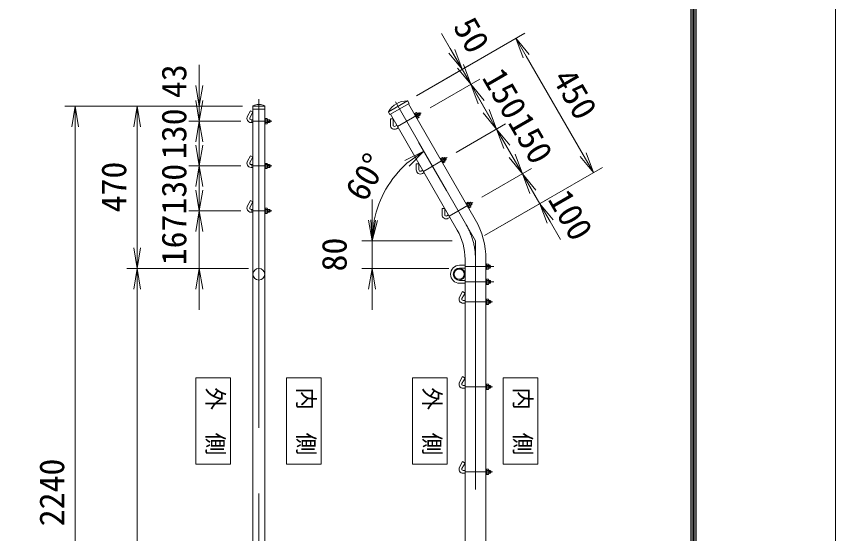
# Model space of a CAD drawing. Units: millimetres, scale not verified. Extents: x -6300 to 6300, y -4455 to 4455.
# Drawn here: x 3923 to 6300, y -18 to 1482 of the extents above; entities that cross this region are included whole.
import ezdxf
from ezdxf.enums import TextEntityAlignment as Align

# ---------------------------------------------------------------- set-up
doc = ezdxf.new("R2010")
doc.units = ezdxf.units.MM
doc.header["$LTSCALE"] = 30
doc.linetypes.add('USER1', pattern=[50.8, 31.75, -6.35, 6.35, -6.35])
for name, color, linetype, lineweight in [('0-0_D-STR1', 1, 'Continuous', 18), ('0-1_D-STR3', 3, 'Continuous', 13), ('0-2_D-BMK', 2, 'USER1', 13), ('0-6_D-STR-DIM', 7, 'Continuous', 9), ('0-7_0', 7, 'Continuous', 9), ('0-8_D-STR-TXT', 7, 'Continuous', 9), ('0-A_D-TTL', 7, 'Continuous', 9)]:
    doc.layers.add(name, color=color, linetype=linetype, lineweight=lineweight)
doc.styles.add('ＭＳ ゴシック', font='')
doc.styles.get('ＭＳ ゴシック').set_extended_font_data('MS Gothic')

# ---------------------------------------------------------------- blocks, each defined once
blk = doc.blocks.new('_Open')
at = {"layer": '0-7_0'}
blk.add_line((-30, 5), (0, 0), dxfattribs=at)
blk.add_lwpolyline([(-30, -5), (0, 0), (-30, 0)], dxfattribs=at)

msp = doc.modelspace()

# ---------------------------------------------------------------- linework, layer by layer
at = {"layer": '0-0_D-STR1'}
for p, q in [((5057.45, 1236.55), (5002.43, 1204.78)), ((4608.77, 1221.28), (4608.77, 1212.95)), ((4608.77, 1220.95), (4643.77, 1220.95)), ((4608.77, 1212.95), (4643.77, 1212.95)), ((4609.27, -1002.05), (4609.27, 1212.95)), ((4643.27, -783.05), (4643.27, 1212.95)), ((4643.77, 1221.28), (4643.77, 1212.95)), ((5062.24, 1228.92), (5006.64, 1196.82)), ((5058.21, 1235.9), (5062.24, 1228.92)), ((5254.34, 892.49), (5060.64, 1227.99)), ((5002.61, 1203.8), (5006.64, 1196.82)), ((5008.24, 1197.74), (5201.95, 862.24))]:
    msp.add_line(p, q, dxfattribs=at)
msp.add_lwpolyline([(5224.69, 777.36), (5224.69, -1399.05), (5285.19, -1399.05), (5285.19, 777.36)], dxfattribs=at)
for centre, radius in [((4626.27, 733.95), 17), ((5207.69, 733.95), 17), ((5207.69, 733.95), 14.7)]:
    msp.add_circle(centre, radius, dxfattribs=at)
for centre, radius, start, end in [((5056.03, 1175.48), 61.17, 89.14927, 150.85073), ((5056.91, 1235.15), 1.5, 30, 89.14927), ((4609.77, 1221.28), 1, 122.29827, 180), ((4626.27, 1190.73), 35.72, 61.52136, 118.47864), ((4642.77, 1221.28), 1, 0, 57.70173), ((5003.91, 1204.55), 1.5, 150.85073, 210), ((5054.94, 777.36), 230.25, 0, 30), ((5054.94, 777.36), 169.75, 0, 30)]:
    msp.add_arc(centre, radius, start, end, dxfattribs=at)
at = {"layer": '0-1_D-STR3'}
for p, q in [((4602.34, 1207.54), (4593.34, 1191.95)), ((4609.27, 1203.54), (4600.27, 1187.95)), ((4609.27, 1203.54), (4602.34, 1207.54)), ((5077.14, 1199.42), (5078.52, 1200.22)), ((5078.52, 1200.22), (5086.52, 1186.36)), ((5078.77, 1199.78), (5083.8, 1202.68)), ((5078.77, 1199.78), (5086.27, 1186.79)), ((5085.67, 1199.43), (5080.65, 1196.53)), ((5089.42, 1192.94), (5084.4, 1190.04)), ((5085.19, 1201.66), (5090.98, 1191.65)), ((5086.15, 1200), (5090.19, 1202.33)), ((5086.27, 1186.79), (5091.3, 1189.69)), ((5086.5, 1199.39), (5091.15, 1202.08)), ((5089.8, 1193.68), (5094.45, 1196.36)), ((5090.15, 1193.07), (5094.19, 1195.4)), ((5090.19, 1202.33), (5094.19, 1195.4)), ((5091.83, 1201.89), (5090.19, 1202.33)), ((5091.83, 1201.89), (5094.63, 1197.04)), ((5091.83, 1201.89), (5094.63, 1197.04)), ((5094.19, 1195.4), (5094.63, 1197.04)), ((4603.74, 1181.95), (4609.27, 1181.95)), ((4603.74, 1173.95), (4609.27, 1173.95)), ((4643.27, 1185.95), (4644.87, 1185.95)), ((4644.87, 1185.95), (4644.87, 1169.95)), ((4644.87, 1185.45), (4644.87, 1170.45)), ((4644.87, 1185.45), (4650.67, 1185.45)), ((4644.87, 1185.45), (4644.87, 1170.45)), ((4650.67, 1181.7), (4644.87, 1181.7)), ((4650.67, 1174.2), (4644.87, 1174.2)), ((4644.87, 1170.45), (4650.67, 1170.45)), ((4651.37, 1183.87), (4651.37, 1172.31)), ((4651.37, 1181.95), (4657.54, 1181.95)), ((4651.37, 1181.25), (4658.24, 1181.25)), ((4651.37, 1174.65), (4658.24, 1174.65)), ((4651.37, 1173.95), (4657.54, 1173.95)), ((4657.54, 1181.95), (4657.54, 1173.95)), ((4658.74, 1180.75), (4657.54, 1181.95)), ((4657.54, 1173.95), (4658.74, 1175.15)), ((4658.74, 1180.75), (4658.74, 1175.15)), ((4658.74, 1180.75), (4658.74, 1175.15)), ((5007.95, 1184.4), (5007.95, 1166.4)), ((5015.95, 1184.4), (5007.95, 1184.4)), ((5015.95, 1184.4), (5015.95, 1166.4)), ((5021.95, 1162.93), (5026.74, 1165.7)), ((5025.95, 1156), (5030.74, 1158.77)), ((4602.34, 1077.54), (4593.34, 1061.95)), ((4609.27, 1073.54), (4600.27, 1057.95)), ((4609.27, 1073.54), (4602.34, 1077.54)), ((5152.14, 1069.51), (5153.52, 1070.31)), ((5153.52, 1070.31), (5161.52, 1056.45)), ((5153.77, 1069.88), (5158.8, 1072.78)), ((5153.77, 1069.88), (5161.27, 1056.89)), ((5160.19, 1071.76), (5165.98, 1061.74)), ((5161.15, 1070.1), (5165.19, 1072.43)), ((5161.5, 1069.49), (5166.15, 1072.17)), ((5165.19, 1072.43), (5169.19, 1065.5)), ((5166.83, 1071.99), (5165.19, 1072.43)), ((5166.83, 1071.99), (5169.63, 1067.14)), ((5166.83, 1071.99), (5169.63, 1067.14)), ((4603.74, 1051.95), (4609.27, 1051.95)), ((4643.27, 1055.95), (4644.87, 1055.95)), ((4644.87, 1055.95), (4644.87, 1039.95)), ((4644.87, 1055.45), (4644.87, 1040.45)), ((4644.87, 1055.45), (4650.67, 1055.45)), ((4644.87, 1055.45), (4644.87, 1040.45)), ((4650.67, 1051.7), (4644.87, 1051.7)), ((4651.37, 1053.87), (4651.37, 1042.31)), ((4651.37, 1051.95), (4657.54, 1051.95)), ((4651.37, 1051.25), (4658.24, 1051.25)), ((4657.54, 1051.95), (4657.54, 1043.95)), ((4658.74, 1050.75), (4657.54, 1051.95)), ((4658.74, 1050.75), (4658.74, 1045.15)), ((4658.74, 1050.75), (4658.74, 1045.15)), ((5082.95, 1054.49), (5082.95, 1036.49)), ((5090.95, 1054.49), (5082.95, 1054.49)), ((5090.95, 1054.49), (5090.95, 1036.49)), ((5160.67, 1069.53), (5155.65, 1066.63)), ((5164.42, 1063.04), (5159.4, 1060.14)), ((5161.27, 1056.89), (5166.3, 1059.79)), ((5164.8, 1063.78), (5169.45, 1066.46)), ((5165.15, 1063.17), (5169.19, 1065.5)), ((5169.19, 1065.5), (5169.63, 1067.14)), ((4603.74, 1043.95), (4609.27, 1043.95)), ((4650.67, 1044.2), (4644.87, 1044.2)), ((4644.87, 1040.45), (4650.67, 1040.45)), ((4651.37, 1044.65), (4658.24, 1044.65)), ((4651.37, 1043.95), (4657.54, 1043.95)), ((4657.54, 1043.95), (4658.74, 1045.15)), ((5096.95, 1033.03), (5101.74, 1035.8)), ((5100.95, 1026.1), (5105.74, 1028.87)), ((4602.34, 947.54), (4593.34, 931.95)), ((4609.27, 943.54), (4600.27, 927.95)), ((4609.27, 943.54), (4602.34, 947.54)), ((5227.14, 939.61), (5228.52, 940.41)), ((5228.52, 940.41), (5236.52, 926.55)), ((5228.77, 939.97), (5233.8, 942.87)), ((5228.77, 939.97), (5236.27, 926.98)), ((5235.67, 939.63), (5230.65, 936.73)), ((5239.42, 933.13), (5234.4, 930.23)), ((5235.19, 941.86), (5240.98, 931.84)), ((5236.15, 940.19), (5240.19, 942.53)), ((5236.27, 926.98), (5241.3, 929.88)), ((5236.5, 939.59), (5241.15, 942.27)), ((5239.8, 933.87), (5244.45, 936.55)), ((5240.15, 933.27), (5244.19, 935.6)), ((5240.19, 942.53), (5244.19, 935.6)), ((5241.83, 942.09), (5240.19, 942.53)), ((5241.83, 942.09), (5244.63, 937.24)), ((5241.83, 942.09), (5244.63, 937.24)), ((5244.19, 935.6), (5244.63, 937.24)), ((4603.74, 921.95), (4609.27, 921.95)), ((4603.74, 913.95), (4609.27, 913.95)), ((4643.27, 925.95), (4644.87, 925.95)), ((4644.87, 925.95), (4644.87, 909.95)), ((4644.87, 925.45), (4644.87, 910.45)), ((4644.87, 925.45), (4650.67, 925.45)), ((4644.87, 925.45), (4644.87, 910.45)), ((4650.67, 921.7), (4644.87, 921.7)), ((4650.67, 914.2), (4644.87, 914.2)), ((4644.87, 910.45), (4650.67, 910.45)), ((4651.37, 923.87), (4651.37, 912.31)), ((4651.37, 921.95), (4657.54, 921.95)), ((4651.37, 921.25), (4658.24, 921.25)), ((4651.37, 914.65), (4658.24, 914.65)), ((4651.37, 913.95), (4657.54, 913.95)), ((4657.54, 921.95), (4657.54, 913.95)), ((4658.74, 920.75), (4657.54, 921.95)), ((4657.54, 913.95), (4658.74, 915.15)), ((4658.74, 920.75), (4658.74, 915.15)), ((4658.74, 920.75), (4658.74, 915.15)), ((5157.95, 924.59), (5157.95, 906.59)), ((5165.95, 924.59), (5157.95, 924.59)), ((5165.95, 924.59), (5165.95, 906.59)), ((5171.95, 903.13), (5176.74, 905.89)), ((5175.95, 896.2), (5180.74, 898.97)), ((5285.19, 763.95), (5286.79, 763.95)), ((5286.79, 763.95), (5286.79, 747.95)), ((5286.79, 763.45), (5292.59, 763.45)), ((5286.79, 763.45), (5286.79, 748.45)), ((5293.29, 761.87), (5293.29, 750.31)), ((5208.69, 759.95), (5224.69, 759.95)), ((5208.69, 751.95), (5224.69, 751.95)), ((5292.59, 759.7), (5286.79, 759.7)), ((5292.59, 752.2), (5286.79, 752.2)), ((5286.79, 748.45), (5292.59, 748.45)), ((5293.29, 759.95), (5297.49, 759.95)), ((5293.29, 759.25), (5298.19, 759.25)), ((5293.29, 752.65), (5298.19, 752.65)), ((5293.29, 751.95), (5297.49, 751.95)), ((5297.49, 751.95), (5298.69, 753.15)), ((5298.69, 758.75), (5298.69, 753.15)), ((5208.69, 715.95), (5224.69, 715.95)), ((5285.19, 719.95), (5286.79, 719.95)), ((5286.79, 719.95), (5286.79, 703.95)), ((5292.59, 715.7), (5286.79, 715.7)), ((5293.29, 706.03), (5293.29, 717.6)), ((5293.29, 715.95), (5297.49, 715.95)), ((5293.29, 715.25), (5298.19, 715.25)), ((5298.69, 714.75), (5297.49, 715.95)), ((5297.49, 715.95), (5297.49, 707.95)), ((5298.69, 714.75), (5298.69, 709.15)), ((5208.69, 707.95), (5224.69, 707.95)), ((5292.59, 708.2), (5286.79, 708.2)), ((5286.79, 704.45), (5292.59, 704.45)), ((5293.29, 708.65), (5298.19, 708.65)), ((5293.29, 707.95), (5297.49, 707.95)), ((5297.49, 707.95), (5298.69, 709.15)), ((5217.76, 683.54), (5208.76, 667.95)), ((5224.69, 679.54), (5215.69, 663.95)), ((5224.69, 679.54), (5217.76, 683.54)), ((5219.15, 657.95), (5224.69, 657.95)), ((5219.15, 649.95), (5224.69, 649.95)), ((5285.19, 661.95), (5286.79, 661.95)), ((5286.79, 661.95), (5286.79, 645.95)), ((5286.79, 661.45), (5286.79, 646.45)), ((5286.79, 661.45), (5292.59, 661.45)), ((5292.59, 657.7), (5286.79, 657.7)), ((5292.59, 650.2), (5286.79, 650.2)), ((5286.79, 646.45), (5292.59, 646.45)), ((5293.29, 659.87), (5293.29, 648.31)), ((5293.29, 657.95), (5297.95, 657.95)), ((5293.29, 657.25), (5298.65, 657.25)), ((5293.29, 650.65), (5298.65, 650.65)), ((5293.29, 649.95), (5297.95, 649.95)), ((5297.95, 657.95), (5297.95, 649.95)), ((5299.15, 656.75), (5297.95, 657.95)), ((5297.95, 649.95), (5299.15, 651.15)), ((5299.15, 656.75), (5299.15, 651.15)), ((5299.15, 656.75), (5299.15, 651.15)), ((5217.76, 437.04), (5208.76, 421.45)), ((5224.69, 433.04), (5215.69, 417.45)), ((5224.69, 433.04), (5217.76, 437.04)), ((5219.15, 411.45), (5224.69, 411.45)), ((5285.19, 415.45), (5286.79, 415.45)), ((5286.79, 415.45), (5286.79, 399.45)), ((5286.79, 414.95), (5286.79, 399.95)), ((5286.79, 414.95), (5292.59, 414.95)), ((5292.59, 411.2), (5286.79, 411.2)), ((5293.29, 413.37), (5293.29, 401.81)), ((5293.29, 411.45), (5297.95, 411.45)), ((5293.29, 410.75), (5298.65, 410.75)), ((5293.29, 404.15), (5298.65, 404.15)), ((5297.95, 411.45), (5297.95, 403.45)), ((5299.15, 410.25), (5297.95, 411.45)), ((5297.95, 403.45), (5299.15, 404.65)), ((5299.15, 410.25), (5299.15, 404.65)), ((5299.15, 410.25), (5299.15, 404.65)), ((5219.15, 403.45), (5224.69, 403.45)), ((5292.59, 403.7), (5286.79, 403.7)), ((5286.79, 399.95), (5292.59, 399.95)), ((5293.29, 403.45), (5297.95, 403.45)), ((5217.76, 190.54), (5208.76, 174.95)), ((5224.69, 186.54), (5217.76, 190.54)), ((5224.69, 186.54), (5215.69, 170.95)), ((5285.19, 168.95), (5286.79, 168.95)), ((5286.79, 168.95), (5286.79, 152.95)), ((5286.79, 168.45), (5286.79, 153.45)), ((5286.79, 168.45), (5292.59, 168.45)), ((5293.29, 166.87), (5293.29, 155.31)), ((5219.15, 164.95), (5224.69, 164.95)), ((5219.15, 156.95), (5224.69, 156.95)), ((5292.59, 164.7), (5286.79, 164.7)), ((5292.59, 157.2), (5286.79, 157.2)), ((5286.79, 153.45), (5292.59, 153.45)), ((5293.29, 164.95), (5297.95, 164.95)), ((5293.29, 164.25), (5298.65, 164.25)), ((5293.29, 157.65), (5298.65, 157.65)), ((5293.29, 156.95), (5297.95, 156.95)), ((5297.95, 164.95), (5297.95, 156.95)), ((5299.15, 163.75), (5297.95, 164.95)), ((5297.95, 156.95), (5299.15, 158.15)), ((5299.15, 163.75), (5299.15, 158.15)), ((5299.15, 163.75), (5299.15, 158.15))]:
    msp.add_line(p, q, dxfattribs=at)
for points in [[(5077.14, 1199.42), (5085.14, 1185.56), (5086.52, 1186.36)], [(4643.27, 1185.95), (4643.27, 1169.95), (4644.87, 1169.95)], [(4643.27, 1055.95), (4643.27, 1039.95), (4644.87, 1039.95)], [(5152.14, 1069.51), (5160.14, 1055.65), (5161.52, 1056.45)], [(5227.14, 939.61), (5235.14, 925.75), (5236.52, 926.55)], [(4643.27, 925.95), (4643.27, 909.95), (4644.87, 909.95)], [(5285.19, 763.95), (5285.19, 747.95), (5286.79, 747.95)], [(5298.69, 758.75), (5297.49, 759.95), (5297.49, 751.95)], [(5285.19, 719.95), (5285.19, 703.95), (5286.79, 703.95)], [(5286.79, 704.45), (5286.79, 719.45), (5292.59, 719.45)], [(5285.19, 661.95), (5285.19, 645.95), (5286.79, 645.95)], [(5285.19, 415.45), (5285.19, 399.45), (5286.79, 399.45)], [(5285.19, 168.95), (5285.19, 152.95), (5286.79, 152.95)]]:
    msp.add_lwpolyline(points, dxfattribs=at)
for centre, radius, start, end in [((4603.74, 1185.95), 12, 150, 270), ((5082.92, 1200.01), 2.81, 348.21899, 71.78101), ((5079.15, 1191.34), 10.39, 8.85295, 51.14705), ((5088.49, 1190.24), 2.86, 349.0514, 70.9486), ((4603.74, 1185.95), 4, 150, 270), ((4648.57, 1183.58), 2.81, 318.21899, 41.78101), ((4640.98, 1177.95), 10.39, 338.85295, 21.14705), ((4648.51, 1172.33), 2.86, 319.0514, 40.9486), ((5019.95, 1166.4), 12, 180, 300), ((5019.95, 1166.4), 4, 180, 300), ((5157.92, 1070.11), 2.81, 348.21899, 71.78101), ((4603.74, 1055.95), 12, 150, 270), ((4603.74, 1055.95), 4, 150, 270), ((4648.57, 1053.58), 2.81, 318.21899, 41.78101), ((4640.98, 1047.95), 10.39, 338.85295, 21.14705), ((5154.15, 1061.44), 10.39, 8.85295, 51.14705), ((5163.49, 1060.33), 2.86, 349.0514, 70.9486), ((4648.51, 1042.33), 2.86, 319.0514, 40.9486), ((5094.95, 1036.49), 12, 180, 300), ((5094.95, 1036.49), 4, 180, 300), ((4603.74, 925.95), 12, 150, 270), ((4603.74, 925.95), 4, 150, 270), ((5232.92, 940.2), 2.81, 348.21899, 71.78101), ((5229.15, 931.53), 10.39, 8.85295, 51.14705), ((5238.49, 930.43), 2.86, 349.0514, 70.9486), ((4648.57, 923.58), 2.81, 318.21899, 41.78101), ((4640.98, 917.95), 10.39, 338.85295, 21.14705), ((4648.51, 912.33), 2.86, 319.0514, 40.9486), ((5169.95, 906.59), 12, 180, 300), ((5169.95, 906.59), 4, 180, 300), ((5290.49, 761.58), 2.81, 318.21899, 41.78101), ((5208.69, 733.95), 26, 90, 270), ((5208.69, 733.95), 18, 90, 270), ((5282.9, 755.95), 10.39, 338.85295, 21.14705), ((5290.43, 750.33), 2.86, 319.0514, 40.9486), ((5290.43, 717.58), 2.86, 319.0514, 40.9486), ((5282.9, 711.95), 10.39, 338.85295, 21.14705), ((5290.49, 706.33), 2.81, 318.21899, 41.78101), ((5219.15, 661.95), 12, 150, 270), ((5219.15, 661.95), 4, 150, 270), ((5290.49, 659.58), 2.81, 318.21899, 41.78101), ((5282.9, 653.95), 10.39, 338.85295, 21.14705), ((5290.43, 648.33), 2.86, 319.0514, 40.9486), ((5219.15, 415.45), 12, 150, 270), ((5219.15, 415.45), 4, 150, 270), ((5290.49, 413.08), 2.81, 318.21899, 41.78101), ((5282.9, 407.45), 10.39, 338.85295, 21.14705), ((5290.43, 401.83), 2.86, 319.0514, 40.9486), ((5219.15, 168.95), 12, 150, 270), ((5219.15, 168.95), 4, 150, 270), ((5290.49, 166.58), 2.81, 318.21899, 41.78101), ((5282.9, 160.95), 10.39, 338.85295, 21.14705), ((5290.43, 155.33), 2.86, 319.0514, 40.9486)]:
    msp.add_arc(centre, radius, start, end, dxfattribs=at)
at = {"layer": '0-2_D-BMK'}
for p, q in [((4626.27, 1241.45), (4626.27, -1034.05)), ((5028.74, 1162.24), (5097.47, 1201.91)), ((4603.74, 1177.95), (4663.62, 1177.95)), ((5103.74, 1032.33), (5172.47, 1072.01)), ((4603.74, 1047.95), (4663.62, 1047.95)), ((5178.74, 902.43), (5247.47, 942.11)), ((4603.74, 917.95), (4663.62, 917.95)), ((5224.69, 755.95), (5308.28, 755.95)), ((5224.69, 711.95), (5308.28, 711.95)), ((5224.69, 653.95), (5304.04, 653.95)), ((5224.69, 407.45), (5304.04, 407.45)), ((5224.69, 160.95), (5304.04, 160.95))]:
    msp.add_line(p, q, dxfattribs=at)
msp.add_lwpolyline([(5254.94, -1414.05), (5254.94, 830.95), (5022.44, 1233.65)], dxfattribs=at)
msp.add_arc((5054.94, 777.36), 200, 0, 30, dxfattribs=at)
at = {"layer": '0-6_D-STR-DIM'}
for p, q in [((5083.43, 1251.55), (5398.22, 1433.29)), ((5186.35, 1380.25), (5156.35, 1432.21)), ((5211.35, 1336.95), (5181.35, 1388.91)), ((5567.24, 1080.54), (5402.24, 1366.33)), ((4453.31, 1280.95), (4453.31, 1340.95)), ((5083.43, 1251.55), (5242.33, 1343.29)), ((5241.35, 1284.99), (5216.35, 1328.29)), ((4453.31, 1237.95), (4453.31, 1297.95)), ((5123.45, 1216.91), (5267.33, 1299.99)), ((5123.45, 1216.91), (5267.33, 1299.99)), ((5316.35, 1155.08), (5241.35, 1284.99)), ((5286.35, 1207.04), (5256.35, 1259.01)), ((4578.77, 1220.95), (4063.31, 1220.95)), ((4578.77, 1220.95), (4243.31, 1220.95)), ((4578.77, 1220.95), (4423.31, 1220.95)), ((4453.31, 1220.95), (4453.31, 1177.95)), ((5271.35, 1233.03), (5301.35, 1181.06)), ((4573.74, 1177.95), (4423.31, 1177.95)), ((4573.74, 1177.95), (4423.31, 1177.95)), ((4453.31, 1177.95), (4453.31, 1047.95)), ((4453.31, 1107.95), (4453.31, 1167.95)), ((5198.45, 1087.01), (5342.33, 1170.08)), ((5198.45, 1087.01), (5342.33, 1170.08)), ((4093.31, 1160.95), (4093.31, -959.05)), ((4273.31, 810.95), (4273.31, 1160.95)), ((5391.35, 1025.18), (5316.35, 1155.08)), ((4453.31, 1117.95), (4453.31, 1057.95)), ((5361.35, 1077.14), (5331.35, 1129.1)), ((5170.54, 977.13), (5089.94, 1116.74)), ((5346.35, 1103.12), (5376.35, 1051.16)), ((4573.74, 1047.95), (4423.31, 1047.95)), ((4573.74, 1047.95), (4423.31, 1047.95)), ((4453.31, 1047.95), (4453.31, 917.95)), ((4453.31, 977.95), (4453.31, 1037.95)), ((5273.45, 957.11), (5417.33, 1040.18)), ((5273.45, 957.11), (5417.33, 1040.18)), ((5280.92, 845.95), (5623.22, 1043.58)), ((5441.35, 938.58), (5391.35, 1025.18)), ((4453.31, 987.95), (4453.31, 927.95)), ((4954.94, 890.95), (4954.94, 950.95)), ((5280.92, 845.95), (5467.33, 953.58)), ((5421.35, 973.22), (5451.35, 921.26)), ((4573.74, 917.95), (4423.31, 917.95)), ((4573.74, 917.95), (4423.31, 917.95)), ((4453.31, 917.95), (4453.31, 750.95)), ((5471.35, 886.62), (5501.35, 834.65)), ((4453.31, 857.95), (4453.31, 797.95)), ((5187.74, 830.95), (4924.94, 830.95)), ((4971.26, 830.95), (4924.94, 830.95)), ((4954.94, 750.95), (4954.94, 830.95)), ((4596.27, 750.95), (4243.31, 750.95)), ((4596.27, 750.95), (4243.31, 750.95)), ((4596.27, 750.95), (4423.31, 750.95)), ((5177.69, 750.95), (4924.94, 750.95)), ((4273.31, -959.05), (4273.31, 690.95)), ((4453.31, 690.95), (4453.31, 630.95)), ((4954.94, 690.95), (4954.94, 630.95))]:
    msp.add_line(p, q, dxfattribs=at)
msp.add_arc((5254.94, 830.95), 300, 131.47834, 168.52166, dxfattribs=at)
at = {"layer": '0-8_D-STR-TXT'}
for points in [[(4443.76, 183.54), (4543.76, 183.54), (4543.76, 433.54), (4443.76, 433.54)], [(4806.78, 183.54), (4706.78, 183.54), (4706.78, 433.54), (4806.78, 433.54)], [(5072.43, 183.54), (5172.43, 183.54), (5172.43, 433.54), (5072.43, 433.54)], [(5435.45, 183.54), (5335.45, 183.54), (5335.45, 433.54), (5435.45, 433.54)]]:
    msp.add_lwpolyline(points, close=True, dxfattribs=at)
at = {"layer": '0-A_D-TTL', "color": 2, "lineweight": 18}
msp.add_lwpolyline([(-6300, 4455), (6300, 4455), (6300, -4455), (-6300, -4455)], close=True, dxfattribs=at)
at = {"layer": '0-A_D-TTL'}
for points in [[(-5895, 4125), (5895, 4125), (5895, -4125), (-5895, -4125)], [(-5891.25, 4121.25), (5891.25, 4121.25), (5891.25, -4121.25), (-5891.25, -4121.25)], [(-5887.5, 4117.5), (5887.5, 4117.5), (5887.5, -4117.5), (-5887.5, -4117.5)], [(-5883.75, 4113.75), (5883.75, 4113.75), (5883.75, -4113.75), (-5883.75, -4113.75)], [(-5880, 4110), (5880, 4110), (5880, -4110), (-5880, -4110)]]:
    msp.add_lwpolyline(points, close=True, dxfattribs=at)

# ---------------------------------------------------------------- block references
at = {"layer": '0-6_D-STR-DIM', "xscale": 2, "yscale": 2}
for p, rotation in [((5372.24, 1418.29), 120), ((5216.35, 1328.29), 300), ((5241.35, 1284.99), 300), ((5241.35, 1284.99), 120), ((4453.31, 1220.95), 270), ((4453.31, 1177.95), 270), ((4093.31, 1220.95), 90), ((4273.31, 1220.95), 90), ((5316.35, 1155.08), 300), ((4453.31, 1177.95), 90), ((5316.35, 1155.08), 120), ((4453.31, 1047.95), 270), ((5104.94, 1090.76), 35.73917), ((5391.35, 1025.18), 300), ((5597.24, 1028.58), 300), ((4453.31, 1047.95), 90), ((5391.35, 1025.18), 120), ((4453.31, 917.95), 270), ((5441.35, 938.58), 120), ((4453.31, 917.95), 90), ((4954.94, 830.95), 270), ((4954.94, 830.95), 264.26083), ((4273.31, 750.95), 270), ((4273.31, 750.95), 90), ((4453.31, 750.95), 90), ((4954.94, 750.95), 90)]:
    msp.add_blockref('_Open', p, dxfattribs=dict(at, rotation=rotation))

# ---------------------------------------------------------------- texts
at = {"layer": '0-6_D-STR-DIM', "style": 'ＭＳ ゴシック'}
for s, rotation, p in [('50', 300, (5169.31, 1441.42)), ('43', 90, (4437.69, 1244.48)), ('150', 300, (5253.53, 1293.14)), ('450', 300, (5457.13, 1291.5)), ('130', 90, (4437.69, 1067.62)), ('150', 300, (5328.53, 1163.24)), ('60°', 60, (4953.33, 928.79)), ('470', 90, (4263.19, 913.2)), ('130', 90, (4437.69, 906.98)), ('100', 300, (5444.37, 940.82)), ('167', 90, (4437.69, 759.83)), ('80', 90, (4902.82, 742.01)), ('2240', 90, (4083.19, 3.08))]:
    msp.add_text(s, height=72.14, rotation=rotation, dxfattribs=at).set_placement(p, align=Align.BOTTOM_LEFT)
at = {"layer": '0-8_D-STR-TXT', "style": 'ＭＳ ゴシック'}
for s, p in [('外\u3000側', (4461.92, 406.01)), ('外\u3000側', (5090.59, 406.01)), ('内\u3000側', (4725.07, 406.01)), ('内\u3000側', (5353.74, 406.01))]:
    msp.add_text(s, height=48.17, rotation=270, dxfattribs=at).set_placement(p, align=Align.BOTTOM_LEFT)

doc.saveas('drawing.dxf')
